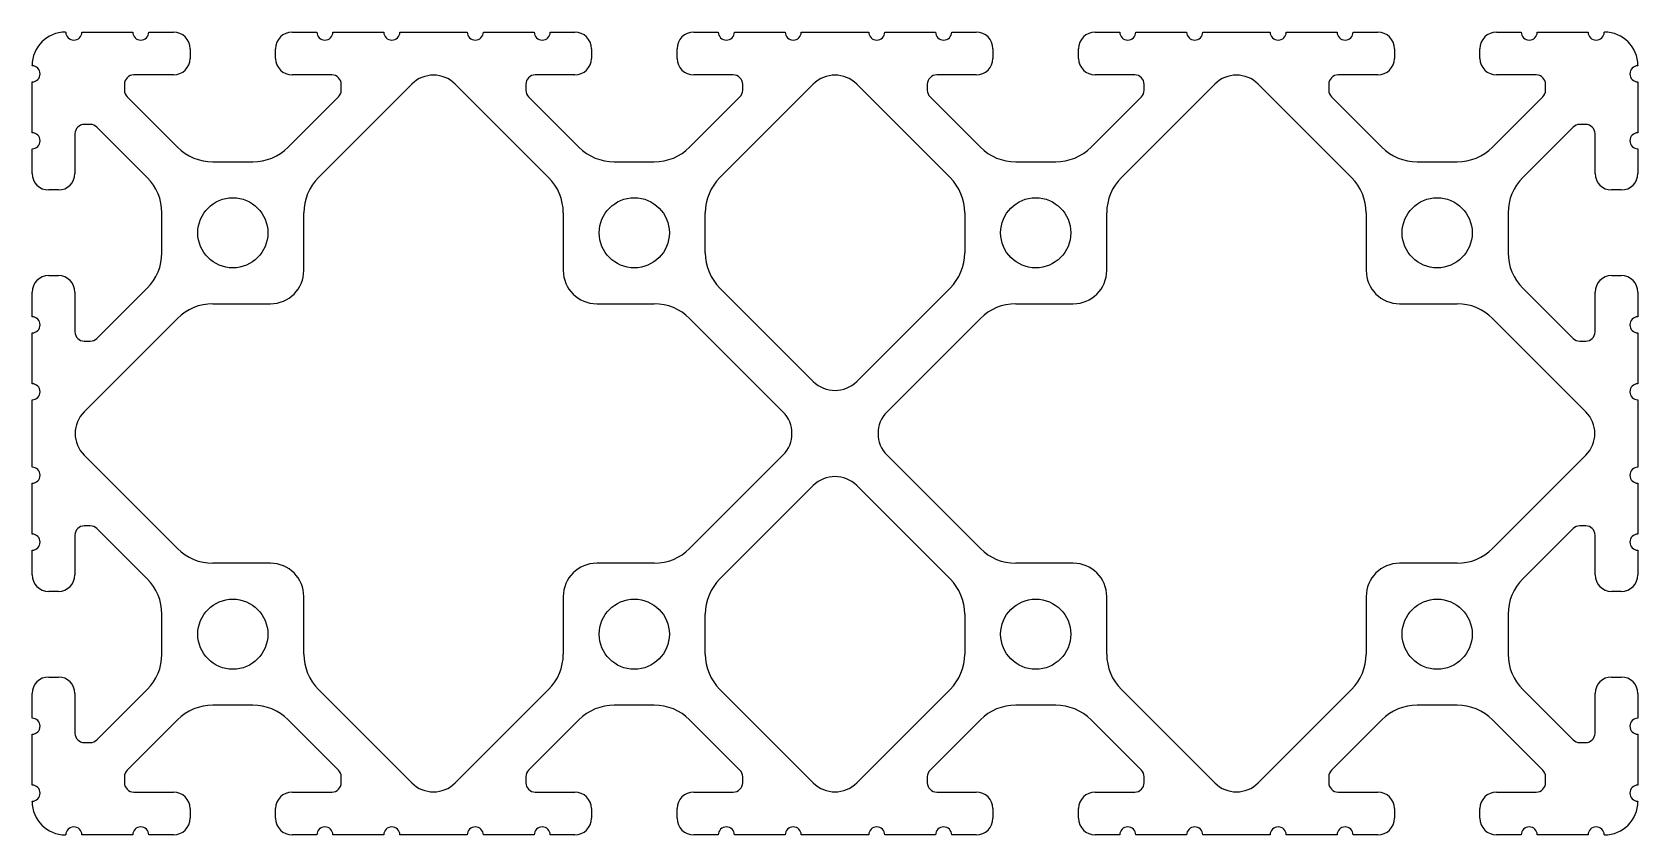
# Model space of a CAD drawing. Extents: x -3 to 3, y -1.5 to 1.5.
import ezdxf

# ---------------------------------------------------------------- set-up
doc = ezdxf.new("R2010")
doc.units = 0
doc.header["$MEASUREMENT"] = 0
doc.layers.get('0').update_dxf_attribs({"linetype": 'CONTINUOUS'})

msp = doc.modelspace()

# ---------------------------------------------------------------- linework, layer by layer
at = {"color": 7, "linetype": 'Continuous'}
for p, q in [((-2.875, 1.5), (-2.874, 1.5)), ((-2.814, 1.5), (-2.624, 1.5)), ((-2.564, 1.5), (-2.472, 1.5)), ((-2.028, 1.5), (-1.936, 1.5)), ((-1.876, 1.5), (-1.686, 1.5)), ((-1.626, 1.5), (-1.374, 1.5)), ((-1.314, 1.5), (-1.124, 1.5)), ((-1.064, 1.5), (-0.972, 1.5)), ((-0.528, 1.5), (-0.436, 1.5)), ((-0.376, 1.5), (-0.186, 1.5)), ((-0.126, 1.5), (0.126, 1.5)), ((0.186, 1.5), (0.376, 1.5)), ((0.436, 1.5), (0.528, 1.5)), ((0.972, 1.5), (1.064, 1.5)), ((1.124, 1.5), (1.314, 1.5)), ((1.374, 1.5), (1.626, 1.5)), ((1.686, 1.5), (1.876, 1.5)), ((1.936, 1.5), (2.028, 1.5)), ((2.472, 1.5), (2.564, 1.5)), ((2.624, 1.5), (2.814, 1.5)), ((2.874, 1.5), (2.875, 1.5)), ((-2.41, 1.438), (-2.41, 1.402)), ((-2.09, 1.402), (-2.09, 1.438)), ((-0.91, 1.438), (-0.91, 1.402)), ((-0.59, 1.402), (-0.59, 1.438)), ((0.59, 1.438), (0.59, 1.402)), ((0.91, 1.402), (0.91, 1.438)), ((2.09, 1.438), (2.09, 1.402)), ((2.41, 1.402), (2.41, 1.438)), ((-3, 1.374), (-3, 1.375)), ((-2.472, 1.34), (-2.62, 1.34)), ((-1.88, 1.34), (-2.028, 1.34)), ((-0.972, 1.34), (-1.12, 1.34)), ((-0.38, 1.34), (-0.528, 1.34)), ((0.528, 1.34), (0.38, 1.34)), ((1.12, 1.34), (0.972, 1.34)), ((2.028, 1.34), (1.88, 1.34)), ((2.62, 1.34), (2.472, 1.34)), ((3, 1.375), (3, 1.374)), ((-3, 1.124), (-3, 1.314)), ((-2.655, 1.305), (-2.655, 1.2826)), ((-1.93, 0.9569), (-1.5813, 1.3055)), ((-1.845, 1.2826), (-1.845, 1.305)), ((-1.4187, 1.3055), (-1.07, 0.9569)), ((-1.155, 1.305), (-1.155, 1.2826)), ((-0.43, 0.9569), (-0.0813, 1.3055)), ((-0.345, 1.2826), (-0.345, 1.305)), ((0.0813, 1.3055), (0.43, 0.9569)), ((0.345, 1.305), (0.345, 1.2826)), ((1.07, 0.9569), (1.4187, 1.3055)), ((1.155, 1.2826), (1.155, 1.305)), ((1.5813, 1.3055), (1.93, 0.9569)), ((1.845, 1.305), (1.845, 1.2826)), ((2.655, 1.2826), (2.655, 1.305)), ((3, 1.314), (3, 1.124)), ((-2.6447, 1.2579), (-2.4569, 1.07)), ((-2.0431, 1.07), (-1.8553, 1.2579)), ((-1.1447, 1.2579), (-0.9569, 1.07)), ((-0.5431, 1.07), (-0.3553, 1.2579)), ((0.3553, 1.2579), (0.5431, 1.07)), ((0.9569, 1.07), (1.1447, 1.2579)), ((1.8553, 1.2579), (2.0431, 1.07)), ((2.4569, 1.07), (2.6447, 1.2579)), ((-2.7826, 1.155), (-2.805, 1.155)), ((-2.57, 0.9569), (-2.7579, 1.1447)), ((2.7579, 1.1447), (2.57, 0.9569)), ((2.805, 1.155), (2.7826, 1.155)), ((-2.84, 1.12), (-2.84, 0.972)), ((2.84, 0.972), (2.84, 1.12)), ((-3, 0.972), (-3, 1.064)), ((3, 1.064), (3, 0.972)), ((-2.3247, 1.0153), (-2.1753, 1.0153)), ((-0.8247, 1.0153), (-0.6753, 1.0153)), ((0.6753, 1.0153), (0.8247, 1.0153)), ((2.1753, 1.0153), (2.3247, 1.0153)), ((-2.902, 0.91), (-2.938, 0.91)), ((2.938, 0.91), (2.902, 0.91)), ((-2.5153, 0.6753), (-2.5153, 0.8247)), ((-1.9847, 0.6097), (-1.9847, 0.8247)), ((-1.0153, 0.8247), (-1.0153, 0.6097)), ((-0.4847, 0.6753), (-0.4847, 0.8247)), ((0.4847, 0.8247), (0.4847, 0.6753)), ((1.0153, 0.6097), (1.0153, 0.8247)), ((1.9847, 0.8247), (1.9847, 0.6097)), ((2.5153, 0.8247), (2.5153, 0.6753)), ((-2.938, 0.59), (-2.902, 0.59)), ((-2.7579, 0.3553), (-2.57, 0.5431)), ((-0.0813, 0.1945), (-0.43, 0.5431)), ((0.43, 0.5431), (0.0813, 0.1945)), ((2.57, 0.5431), (2.7579, 0.3553)), ((2.902, 0.59), (2.938, 0.59)), ((-3, 0.436), (-3, 0.528)), ((-2.84, 0.528), (-2.84, 0.38)), ((-2.3247, 0.4847), (-2.1097, 0.4847)), ((-0.8903, 0.4847), (-0.6753, 0.4847)), ((0.6753, 0.4847), (0.8903, 0.4847)), ((2.1097, 0.4847), (2.3247, 0.4847)), ((2.84, 0.38), (2.84, 0.528)), ((3, 0.528), (3, 0.436)), ((-2.8055, 0.0813), (-2.4569, 0.43)), ((-0.5431, 0.43), (-0.1945, 0.0813)), ((0.1945, 0.0813), (0.5431, 0.43)), ((2.4569, 0.43), (2.8055, 0.0813)), ((-3, 0.186), (-3, 0.376)), ((3, 0.376), (3, 0.186)), ((-2.805, 0.345), (-2.7826, 0.345)), ((2.7826, 0.345), (2.805, 0.345)), ((-3, -0.126), (-3, 0.126)), ((3, 0.126), (3, -0.126)), ((-2.4569, -0.43), (-2.8055, -0.0813)), ((-0.1945, -0.0813), (-0.5431, -0.43)), ((0.5431, -0.43), (0.1945, -0.0813)), ((2.8055, -0.0813), (2.4569, -0.43)), ((-3, -0.376), (-3, -0.186)), ((-0.43, -0.5431), (-0.0813, -0.1945)), ((0.0813, -0.1945), (0.43, -0.5431)), ((3, -0.186), (3, -0.376)), ((-2.7826, -0.345), (-2.805, -0.345)), ((-2.57, -0.5431), (-2.7579, -0.3553)), ((2.7579, -0.3553), (2.57, -0.5431)), ((2.805, -0.345), (2.7826, -0.345)), ((-2.84, -0.38), (-2.84, -0.528)), ((2.84, -0.528), (2.84, -0.38)), ((-3, -0.528), (-3, -0.436)), ((3, -0.436), (3, -0.528)), ((-2.1097, -0.4847), (-2.3247, -0.4847)), ((-0.6753, -0.4847), (-0.8903, -0.4847)), ((0.8903, -0.4847), (0.6753, -0.4847)), ((2.3247, -0.4847), (2.1097, -0.4847)), ((-2.902, -0.59), (-2.938, -0.59)), ((2.938, -0.59), (2.902, -0.59)), ((-1.9847, -0.8247), (-1.9847, -0.6097)), ((-1.0153, -0.6097), (-1.0153, -0.8247)), ((1.0153, -0.8247), (1.0153, -0.6097)), ((1.9847, -0.6097), (1.9847, -0.8247)), ((-2.5153, -0.8247), (-2.5153, -0.6753)), ((-0.4847, -0.8247), (-0.4847, -0.6753)), ((0.4847, -0.6753), (0.4847, -0.8247)), ((2.5153, -0.6753), (2.5153, -0.8247)), ((-2.938, -0.91), (-2.902, -0.91)), ((-2.7579, -1.1447), (-2.57, -0.9569)), ((-1.5813, -1.3055), (-1.93, -0.9569)), ((-1.07, -0.9569), (-1.4187, -1.3055)), ((-0.0813, -1.3055), (-0.43, -0.9569)), ((0.43, -0.9569), (0.0813, -1.3055)), ((1.4187, -1.3055), (1.07, -0.9569)), ((1.93, -0.9569), (1.5813, -1.3055)), ((2.57, -0.9569), (2.7579, -1.1447)), ((2.902, -0.91), (2.938, -0.91)), ((-3, -1.064), (-3, -0.972)), ((-2.84, -0.972), (-2.84, -1.12)), ((-2.1753, -1.0153), (-2.3247, -1.0153)), ((-0.6753, -1.0153), (-0.8247, -1.0153)), ((0.8247, -1.0153), (0.6753, -1.0153)), ((2.3247, -1.0153), (2.1753, -1.0153)), ((2.84, -1.12), (2.84, -0.972)), ((3, -0.972), (3, -1.064)), ((-2.4569, -1.07), (-2.6447, -1.2579)), ((-1.8553, -1.2579), (-2.0431, -1.07)), ((-0.9569, -1.07), (-1.1447, -1.2579)), ((-0.3553, -1.2579), (-0.5431, -1.07)), ((0.5431, -1.07), (0.3553, -1.2579)), ((1.1447, -1.2579), (0.9569, -1.07)), ((2.0431, -1.07), (1.8553, -1.2579)), ((2.6447, -1.2579), (2.4569, -1.07)), ((-3, -1.314), (-3, -1.124)), ((3, -1.124), (3, -1.314)), ((-2.805, -1.155), (-2.7826, -1.155)), ((2.7826, -1.155), (2.805, -1.155)), ((-2.655, -1.2826), (-2.655, -1.305)), ((-1.845, -1.305), (-1.845, -1.2826)), ((-1.155, -1.2826), (-1.155, -1.305)), ((-0.345, -1.305), (-0.345, -1.2826)), ((0.345, -1.2826), (0.345, -1.305)), ((1.155, -1.305), (1.155, -1.2826)), ((1.845, -1.2826), (1.845, -1.305)), ((2.655, -1.305), (2.655, -1.2826)), ((-3, -1.375), (-3, -1.374)), ((-2.62, -1.34), (-2.472, -1.34)), ((-2.028, -1.34), (-1.88, -1.34)), ((-1.12, -1.34), (-0.972, -1.34)), ((-0.528, -1.34), (-0.38, -1.34)), ((0.38, -1.34), (0.528, -1.34)), ((0.972, -1.34), (1.12, -1.34)), ((1.88, -1.34), (2.028, -1.34)), ((2.472, -1.34), (2.62, -1.34)), ((3, -1.374), (3, -1.375)), ((-2.41, -1.402), (-2.41, -1.438)), ((-2.09, -1.438), (-2.09, -1.402)), ((-0.91, -1.402), (-0.91, -1.438)), ((-0.59, -1.438), (-0.59, -1.402)), ((0.59, -1.402), (0.59, -1.438)), ((0.91, -1.438), (0.91, -1.402)), ((2.09, -1.402), (2.09, -1.438)), ((2.41, -1.438), (2.41, -1.402)), ((-2.874, -1.5), (-2.875, -1.5)), ((-2.624, -1.5), (-2.814, -1.5)), ((-2.472, -1.5), (-2.564, -1.5)), ((-1.936, -1.5), (-2.028, -1.5)), ((-1.686, -1.5), (-1.876, -1.5)), ((-1.374, -1.5), (-1.626, -1.5)), ((-1.124, -1.5), (-1.314, -1.5)), ((-0.972, -1.5), (-1.064, -1.5)), ((-0.436, -1.5), (-0.528, -1.5)), ((-0.186, -1.5), (-0.376, -1.5)), ((0.126, -1.5), (-0.126, -1.5)), ((0.376, -1.5), (0.186, -1.5)), ((0.528, -1.5), (0.436, -1.5)), ((1.064, -1.5), (0.972, -1.5)), ((1.314, -1.5), (1.124, -1.5)), ((1.626, -1.5), (1.374, -1.5)), ((1.876, -1.5), (1.686, -1.5)), ((2.028, -1.5), (1.936, -1.5)), ((2.564, -1.5), (2.472, -1.5)), ((2.814, -1.5), (2.624, -1.5)), ((2.875, -1.5), (2.874, -1.5))]:
    msp.add_line(p, q, dxfattribs=at)
for centre in [(-2.25, 0.75), (-0.75, 0.75), (0.75, 0.75), (2.25, 0.75), (-2.25, -0.75), (-0.75, -0.75), (0.75, -0.75), (2.25, -0.75)]:
    msp.add_circle(centre, 0.131, dxfattribs=at)
for centre, radius, start, end in [((-2.875, 1.375), 0.125, 90, 180), ((-2.844, 1.5), 0.03, 180, 0), ((-2.594, 1.5), 0.03, 180, 0), ((-2.472, 1.438), 0.062, 0, 90), ((-2.028, 1.438), 0.062, 90, 180), ((-1.906, 1.5), 0.03, 180, 0), ((-1.656, 1.5), 0.03, 180, 0), ((-1.344, 1.5), 0.03, 180, 0), ((-1.094, 1.5), 0.03, 180, 0), ((-0.972, 1.438), 0.062, 0, 90), ((-0.528, 1.438), 0.062, 90, 180), ((-0.406, 1.5), 0.03, 180, 0), ((-0.156, 1.5), 0.03, 180, 0), ((0.156, 1.5), 0.03, 180, 0), ((0.406, 1.5), 0.03, 180, 0), ((0.528, 1.438), 0.062, 0, 90), ((0.972, 1.438), 0.062, 90, 180), ((1.094, 1.5), 0.03, 180, 0), ((1.344, 1.5), 0.03, 180, 0), ((1.656, 1.5), 0.03, 180, 0), ((1.906, 1.5), 0.03, 180, 0), ((2.028, 1.438), 0.062, 0, 90), ((2.472, 1.438), 0.062, 90, 180), ((2.594, 1.5), 0.03, 180, 0), ((2.844, 1.5), 0.03, 180, 0), ((2.875, 1.375), 0.125, 0, 90), ((-2.472, 1.402), 0.062, 270, 0), ((-2.028, 1.402), 0.062, 180, 270), ((-0.972, 1.402), 0.062, 270, 0), ((-0.528, 1.402), 0.062, 180, 270), ((0.528, 1.402), 0.062, 270, 0), ((0.972, 1.402), 0.062, 180, 270), ((2.028, 1.402), 0.062, 270, 0), ((2.472, 1.402), 0.062, 180, 270), ((-3, 1.344), 0.03, 270, 90), ((-2.62, 1.305), 0.035, 90, 180), ((-1.88, 1.305), 0.035, 0, 90), ((-1.5, 1.2242), 0.115, 45, 135), ((-1.12, 1.305), 0.035, 90, 180), ((-0.38, 1.305), 0.035, 0, 90), ((0, 1.2242), 0.115, 45, 135), ((0.38, 1.305), 0.035, 90, 180), ((1.12, 1.305), 0.035, 0, 90), ((1.5, 1.2242), 0.115, 45, 135), ((1.88, 1.305), 0.035, 90, 180), ((2.62, 1.305), 0.035, 0, 90), ((3, 1.344), 0.03, 90, 270), ((-2.62, 1.2826), 0.035, 180, 225), ((-1.88, 1.2826), 0.035, 315, 0), ((-1.12, 1.2826), 0.035, 180, 225), ((-0.38, 1.2826), 0.035, 315, 0), ((0.38, 1.2826), 0.035, 180, 225), ((1.12, 1.2826), 0.035, 315, 0), ((1.88, 1.2826), 0.035, 180, 225), ((2.62, 1.2826), 0.035, 315, 0), ((-2.805, 1.12), 0.035, 90, 180), ((-2.7826, 1.12), 0.035, 45, 90), ((2.7826, 1.12), 0.035, 90, 135), ((2.805, 1.12), 0.035, 0, 90), ((-3, 1.094), 0.03, 270, 90), ((3, 1.094), 0.03, 90, 270), ((-2.3247, 1.2023), 0.187, 225, 270), ((-2.1753, 1.2023), 0.187, 270, 315), ((-0.8247, 1.2023), 0.187, 225, 270), ((-0.6753, 1.2023), 0.187, 270, 315), ((0.6753, 1.2023), 0.187, 225, 270), ((0.8247, 1.2023), 0.187, 270, 315), ((2.1753, 1.2023), 0.187, 225, 270), ((2.3247, 1.2023), 0.187, 270, 315), ((-2.938, 0.972), 0.062, 180, 270), ((-2.902, 0.972), 0.062, 270, 0), ((2.902, 0.972), 0.062, 180, 270), ((2.938, 0.972), 0.062, 270, 0), ((-2.7023, 0.8247), 0.187, 0, 45), ((-1.7977, 0.8247), 0.187, 135, 180), ((-1.2023, 0.8247), 0.187, 0, 45), ((-0.2977, 0.8247), 0.187, 135, 180), ((0.2977, 0.8247), 0.187, 0, 45), ((1.2023, 0.8247), 0.187, 135, 180), ((1.7977, 0.8247), 0.187, 0, 45), ((2.7023, 0.8247), 0.187, 135, 180), ((-2.7023, 0.6753), 0.187, 315, 0), ((-0.2977, 0.6753), 0.187, 180, 225), ((0.2977, 0.6753), 0.187, 315, 0), ((2.7023, 0.6753), 0.187, 180, 225), ((-2.1097, 0.6097), 0.125, 270, 0), ((-0.8903, 0.6097), 0.125, 180, 270), ((0.8903, 0.6097), 0.125, 270, 0), ((2.1097, 0.6097), 0.125, 180, 270), ((-2.938, 0.528), 0.062, 90, 180), ((-2.902, 0.528), 0.062, 0, 90), ((2.902, 0.528), 0.062, 90, 180), ((2.938, 0.528), 0.062, 0, 90), ((-2.3247, 0.2977), 0.187, 90, 135), ((-0.6753, 0.2977), 0.187, 45, 90), ((0.6753, 0.2977), 0.187, 90, 135), ((2.3247, 0.2977), 0.187, 45, 90), ((-3, 0.406), 0.03, 270, 90), ((3, 0.406), 0.03, 90, 270), ((-2.805, 0.38), 0.035, 180, 270), ((2.805, 0.38), 0.035, 270, 0), ((-2.7826, 0.38), 0.035, 270, 315), ((2.7826, 0.38), 0.035, 225, 270), ((-3, 0.156), 0.03, 270, 90), ((0, 0.2758), 0.115, 225, 315), ((3, 0.156), 0.03, 90, 270), ((-2.7242, 0), 0.115, 135, 225), ((-0.2758, 0), 0.115, 315, 45), ((0.2758, 0), 0.115, 135, 225), ((2.7242, 0), 0.115, 315, 45), ((-3, -0.156), 0.03, 270, 90), ((0, -0.2758), 0.115, 45, 135), ((3, -0.156), 0.03, 90, 270), ((-2.805, -0.38), 0.035, 90, 180), ((-2.7826, -0.38), 0.035, 45, 90), ((2.7826, -0.38), 0.035, 90, 135), ((2.805, -0.38), 0.035, 0, 90), ((-3, -0.406), 0.03, 270, 90), ((3, -0.406), 0.03, 90, 270), ((-2.3247, -0.2977), 0.187, 225, 270), ((-0.6753, -0.2977), 0.187, 270, 315), ((0.6753, -0.2977), 0.187, 225, 270), ((2.3247, -0.2977), 0.187, 270, 315), ((-2.938, -0.528), 0.062, 180, 270), ((-2.902, -0.528), 0.062, 270, 0), ((-2.1097, -0.6097), 0.125, 0, 90), ((-0.8903, -0.6097), 0.125, 90, 180), ((0.8903, -0.6097), 0.125, 0, 90), ((2.1097, -0.6097), 0.125, 90, 180), ((2.902, -0.528), 0.062, 180, 270), ((2.938, -0.528), 0.062, 270, 0), ((-2.7023, -0.6753), 0.187, 0, 45), ((-0.2977, -0.6753), 0.187, 135, 180), ((0.2977, -0.6753), 0.187, 0, 45), ((2.7023, -0.6753), 0.187, 135, 180), ((-2.7023, -0.8247), 0.187, 315, 0), ((-1.7977, -0.8247), 0.187, 180, 225), ((-1.2023, -0.8247), 0.187, 315, 0), ((-0.2977, -0.8247), 0.187, 180, 225), ((0.2977, -0.8247), 0.187, 315, 0), ((1.2023, -0.8247), 0.187, 180, 225), ((1.7977, -0.8247), 0.187, 315, 0), ((2.7023, -0.8247), 0.187, 180, 225), ((-2.938, -0.972), 0.062, 90, 180), ((-2.902, -0.972), 0.062, 0, 90), ((2.902, -0.972), 0.062, 90, 180), ((2.938, -0.972), 0.062, 0, 90), ((-2.3247, -1.2023), 0.187, 90, 135), ((-2.1753, -1.2023), 0.187, 45, 90), ((-0.8247, -1.2023), 0.187, 90, 135), ((-0.6753, -1.2023), 0.187, 45, 90), ((0.6753, -1.2023), 0.187, 90, 135), ((0.8247, -1.2023), 0.187, 45, 90), ((2.1753, -1.2023), 0.187, 90, 135), ((2.3247, -1.2023), 0.187, 45, 90), ((-3, -1.094), 0.03, 270, 90), ((3, -1.094), 0.03, 90, 270), ((-2.805, -1.12), 0.035, 180, 270), ((2.805, -1.12), 0.035, 270, 0), ((-2.7826, -1.12), 0.035, 270, 315), ((2.7826, -1.12), 0.035, 225, 270), ((-2.62, -1.2826), 0.035, 135, 180), ((-1.88, -1.2826), 0.035, 0, 45), ((-1.12, -1.2826), 0.035, 135, 180), ((-0.38, -1.2826), 0.035, 0, 45), ((0.38, -1.2826), 0.035, 135, 180), ((1.12, -1.2826), 0.035, 0, 45), ((1.88, -1.2826), 0.035, 135, 180), ((2.62, -1.2826), 0.035, 0, 45), ((-3, -1.344), 0.03, 270, 90), ((-2.62, -1.305), 0.035, 180, 270), ((-1.88, -1.305), 0.035, 270, 0), ((-1.5, -1.2242), 0.115, 225, 315), ((-1.12, -1.305), 0.035, 180, 270), ((-0.38, -1.305), 0.035, 270, 0), ((0, -1.2242), 0.115, 225, 315), ((0.38, -1.305), 0.035, 180, 270), ((1.12, -1.305), 0.035, 270, 0), ((1.5, -1.2242), 0.115, 225, 315), ((1.88, -1.305), 0.035, 180, 270), ((2.62, -1.305), 0.035, 270, 0), ((3, -1.344), 0.03, 90, 270), ((-2.875, -1.375), 0.125, 180, 270), ((-2.472, -1.402), 0.062, 0, 90), ((-2.028, -1.402), 0.062, 90, 180), ((-0.972, -1.402), 0.062, 0, 90), ((-0.528, -1.402), 0.062, 90, 180), ((0.528, -1.402), 0.062, 0, 90), ((0.972, -1.402), 0.062, 90, 180), ((2.028, -1.402), 0.062, 0, 90), ((2.472, -1.402), 0.062, 90, 180), ((2.875, -1.375), 0.125, 270, 0), ((-2.472, -1.438), 0.062, 270, 0), ((-2.028, -1.438), 0.062, 180, 270), ((-0.972, -1.438), 0.062, 270, 0), ((-0.528, -1.438), 0.062, 180, 270), ((0.528, -1.438), 0.062, 270, 0), ((0.972, -1.438), 0.062, 180, 270), ((2.028, -1.438), 0.062, 270, 0), ((2.472, -1.438), 0.062, 180, 270), ((-2.844, -1.5), 0.03, 0, 180), ((-2.594, -1.5), 0.03, 0, 180), ((-1.906, -1.5), 0.03, 0, 180), ((-1.656, -1.5), 0.03, 0, 180), ((-1.344, -1.5), 0.03, 0, 180), ((-1.094, -1.5), 0.03, 0, 180), ((-0.406, -1.5), 0.03, 0, 180), ((-0.156, -1.5), 0.03, 0, 180), ((0.156, -1.5), 0.03, 0, 180), ((0.406, -1.5), 0.03, 0, 180), ((1.094, -1.5), 0.03, 0, 180), ((1.344, -1.5), 0.03, 0, 180), ((1.656, -1.5), 0.03, 0, 180), ((1.906, -1.5), 0.03, 0, 180), ((2.594, -1.5), 0.03, 0, 180), ((2.844, -1.5), 0.03, 0, 180)]:
    msp.add_arc(centre, radius, start, end, dxfattribs=at)

doc.saveas('drawing.dxf')
